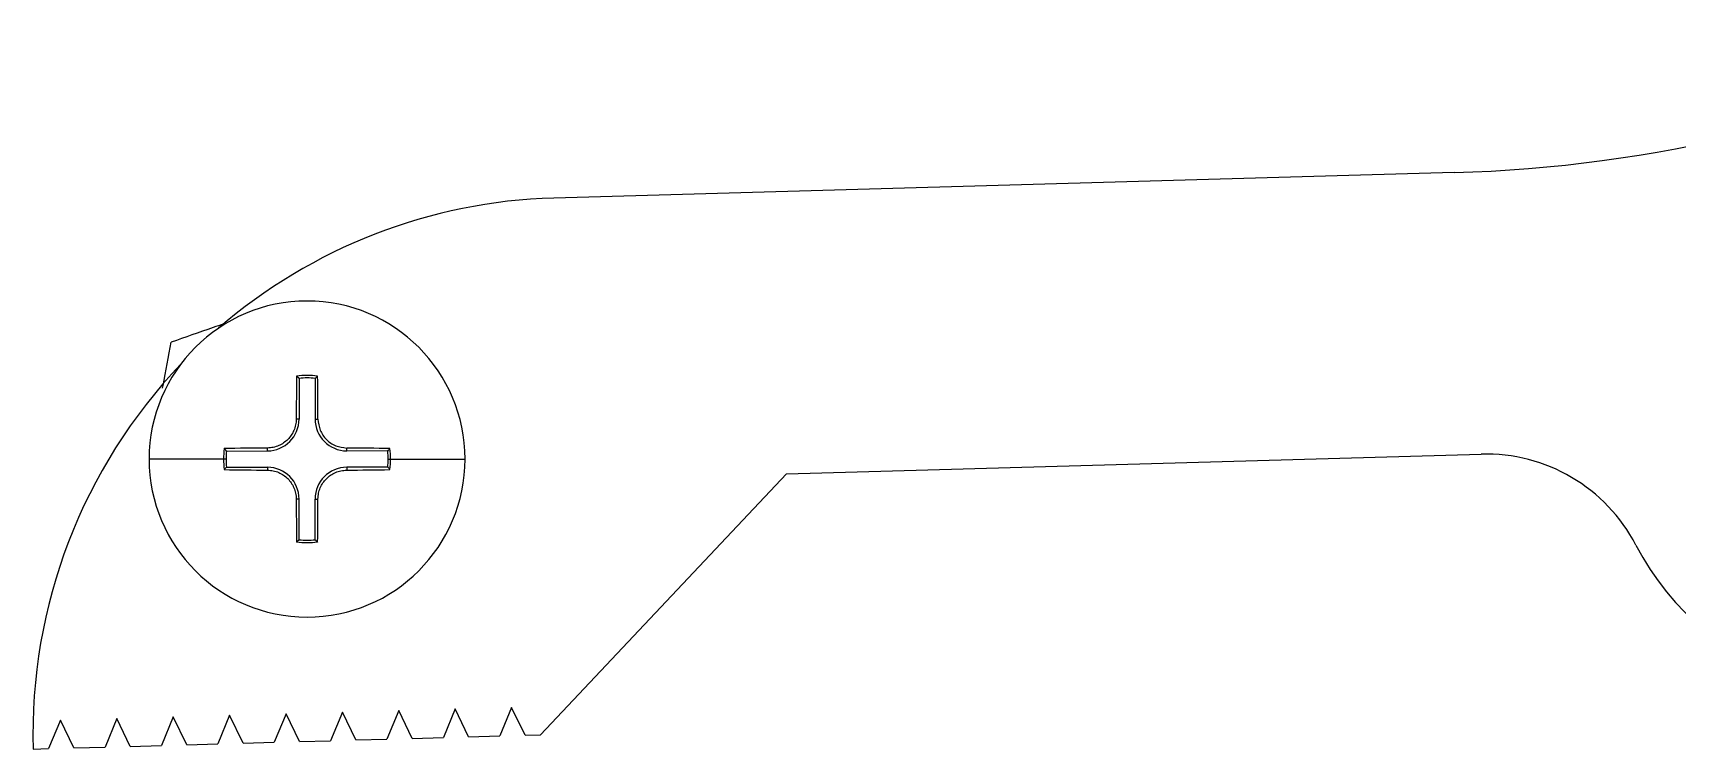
# Model space of a CAD drawing. Header units: millimetres. Extents: x 0 to 841, y 0 to 594.
# Drawn here: x 156.5 to 214.8, y 462.6 to 488 of the extents above; entities that cross this region are included whole.
import ezdxf

# ---------------------------------------------------------------- set-up
doc = ezdxf.new("R2010")
doc.units = ezdxf.units.MM

msp = doc.modelspace()

# ---------------------------------------------------------------- linework, layer by layer
at = {"color": 7, "linetype": 'Continuous', "lineweight": 25}
for p, q in [((206.884, 483.066), (174.962, 482.165)), ((165.935, 475.775), (165.935, 474.331)), ((166.504, 475.775), (166.504, 474.331)), ((165.935, 474.331), (165.834, 474.331)), ((166.504, 474.331), (166.605, 474.331)), ((163.256, 472.915), (160.619, 472.915)), ((163.345, 472.915), (163.256, 472.915)), ((163.359, 473.199), (164.814, 473.205)), ((164.814, 473.205), (164.814, 473.306)), ((167.625, 473.205), (167.625, 473.306)), ((169.079, 473.199), (167.625, 473.205)), ((169.094, 472.915), (169.183, 472.915)), ((169.183, 472.915), (171.819, 472.915)), ((183.211, 472.394), (207.844, 473.089)), ((163.359, 472.63), (164.814, 472.624)), ((164.814, 472.624), (164.814, 472.523)), ((169.079, 472.63), (167.625, 472.624)), ((167.625, 472.624), (167.625, 472.523)), ((174.498, 463.144), (183.211, 472.394)), ((165.935, 471.498), (165.834, 471.498)), ((165.935, 470.054), (165.935, 471.498)), ((166.504, 471.498), (166.605, 471.498)), ((166.504, 470.054), (166.504, 471.498)), ((171.471, 464.059), (171.051, 463.047)), ((171.948, 463.072), (171.471, 464.059)), ((173.47, 464.116), (173.051, 463.103)), ((173.947, 463.129), (173.47, 464.116)), ((157.477, 463.664), (157.057, 462.652)), ((157.953, 462.677), (157.477, 463.664)), ((159.476, 463.721), (159.056, 462.708)), ((159.952, 462.734), (159.476, 463.721)), ((161.475, 463.777), (161.055, 462.765)), ((161.952, 462.79), (161.475, 463.777)), ((163.474, 463.833), (163.055, 462.821)), ((163.951, 462.847), (163.474, 463.833)), ((165.474, 463.89), (165.054, 462.878)), ((165.95, 462.903), (165.474, 463.89)), ((167.473, 463.946), (167.053, 462.934)), ((167.949, 462.959), (167.473, 463.946)), ((169.472, 464.003), (169.052, 462.991)), ((169.948, 463.016), (169.472, 464.003)), ((163.951, 462.847), (165.054, 462.878)), ((165.95, 462.903), (167.053, 462.934)), ((167.949, 462.959), (169.052, 462.991)), ((169.948, 463.016), (171.051, 463.047)), ((171.948, 463.072), (173.051, 463.103)), ((173.947, 463.129), (174.498, 463.144)), ((156.505, 462.636), (157.057, 462.652)), ((157.953, 462.677), (159.056, 462.708)), ((159.952, 462.734), (161.055, 462.765)), ((161.952, 462.79), (163.055, 462.821))]:
    msp.add_line(p, q, dxfattribs=at)
for centre, radius, start, end in [((205.474, 533.046), 50, 271.61671, 295.76445), ((175.498, 463.172), 19, 91.61671, 130.83307), ((166.219, 472.915), 5.6, 0, 180), ((175.498, 463.172), 19, 136.37478, 181.61671), ((431.889, 473.014), 266.058, 179.38832, 179.71639), ((166.219, 472.915), 2.963, 82.76191, 97.23809), ((166.219, 472.915), 2.874, 84.3238, 95.6762), ((-99.45, 473.014), 266.058, 0.28361, 0.61168), ((164.809, 474.331), 1.126, 270.2329, 0), ((167.629, 474.331), 1.126, 180, 269.7671), ((166.219, 472.915), 5.6, 180, 0), ((166.219, 472.915), 2.963, 172.75937, 180), ((166.219, 472.915), 2.963, 180, 187.24063), ((167.199, 207.397), 265.92, 90.5139, 90.84443), ((166.219, 472.915), 2.874, 174.31472, 180), ((166.219, 472.915), 2.874, 180, 185.68528), ((165.24, 207.405), 265.912, 89.15557, 89.4861), ((166.219, 472.915), 2.874, 0, 5.68528), ((166.219, 472.915), 2.874, 354.31472, 0), ((166.219, 472.915), 2.963, 0, 7.24063), ((166.219, 472.915), 2.963, 352.75937, 0), ((208.013, 467.091), 6, 27.56119, 91.61671), ((167.199, 738.432), 265.92, 269.15557, 269.4861), ((164.809, 471.498), 1.126, 0, 89.7671), ((167.629, 471.498), 1.126, 90.2329, 180), ((165.24, 738.424), 265.912, 270.5139, 270.84443), ((431.889, 472.815), 266.058, 180.28361, 180.61168), ((-99.45, 472.815), 266.058, 359.38832, 359.71639), ((166.219, 472.915), 2.963, 262.76191, 277.23809), ((166.219, 472.915), 2.874, 264.3238, 275.6762), ((222.197, 474.494), 10, 207.56119, 295.76445)]:
    msp.add_arc(centre, radius, start, end, dxfattribs=at)
for points, knots in [([(163.266, 477.707), (163.138, 477.663), (162.505, 477.441), (161.893, 477.226), (161.403, 477.055)], [0, 0, 0, 0, 0.201126, 1, 1, 1, 1]), ([(161.095, 475.422), (161.101, 475.454), (161.206, 476.01), (161.308, 476.548), (161.403, 477.055)], [0, 0, 0, 0, 0.057506, 1, 1, 1, 1]), ([(165.935, 475.775), (165.918, 475.79), (165.889, 475.817), (165.859, 475.843), (165.846, 475.854)], [0, 0, 0, 0, 0.5599972, 1, 1, 1, 1]), ([(166.504, 475.775), (166.52, 475.79), (166.55, 475.817), (166.58, 475.843), (166.593, 475.854)], [0, 0, 0, 0, 0.5599972, 1, 1, 1, 1]), ([(165.834, 474.331), (165.83, 474.262), (165.821, 474.125), (165.738, 473.87), (165.552, 473.591), (165.274, 473.404), (165.019, 473.32), (164.883, 473.311), (164.814, 473.306)], [0, 0, 0, 0, 0.130551, 0.257422, 0.499745, 0.742448, 0.869415, 1, 1, 1, 1]), ([(166.605, 474.331), (166.621, 474.198), (166.653, 473.932), (166.887, 473.592), (167.226, 473.357), (167.492, 473.323), (167.625, 473.306)], [0, 0, 0, 0, 0.250684, 0.499756, 0.749069, 1, 1, 1, 1]), ([(163.359, 473.199), (163.344, 473.216), (163.317, 473.245), (163.291, 473.275), (163.28, 473.288)], [0, 0, 0, 0, 0.559997, 1, 1, 1, 1]), ([(169.079, 473.199), (169.094, 473.216), (169.121, 473.245), (169.148, 473.275), (169.159, 473.288)], [0, 0, 0, 0, 0.559997, 1, 1, 1, 1]), ([(163.359, 472.63), (163.344, 472.613), (163.317, 472.584), (163.291, 472.554), (163.28, 472.541)], [0, 0, 0, 0, 0.559997, 1, 1, 1, 1]), ([(164.814, 472.523), (164.883, 472.518), (165.019, 472.509), (165.274, 472.425), (165.552, 472.238), (165.738, 471.96), (165.821, 471.704), (165.83, 471.568), (165.834, 471.498)], [0, 0, 0, 0, 0.1304278, 0.2572592, 0.4997415, 0.742285, 0.8692937, 1, 1, 1, 1]), ([(166.605, 471.498), (166.609, 471.567), (166.618, 471.704), (166.701, 471.959), (166.886, 472.238), (167.164, 472.425), (167.419, 472.509), (167.556, 472.518), (167.625, 472.523)], [0, 0, 0, 0, 0.130549, 0.257422, 0.499745, 0.74245, 0.869417, 1, 1, 1, 1]), ([(169.079, 472.63), (169.094, 472.613), (169.121, 472.584), (169.148, 472.554), (169.159, 472.541)], [0, 0, 0, 0, 0.559997, 1, 1, 1, 1]), ([(165.935, 470.054), (165.918, 470.039), (165.889, 470.013), (165.859, 469.986), (165.846, 469.975)], [0, 0, 0, 0, 0.559997, 1, 1, 1, 1]), ([(166.504, 470.054), (166.52, 470.039), (166.55, 470.013), (166.58, 469.986), (166.593, 469.975)], [0, 0, 0, 0, 0.559997, 1, 1, 1, 1])]:
    msp.add_open_spline(points, degree=3, knots=knots, dxfattribs=at)

doc.saveas('drawing.dxf')
